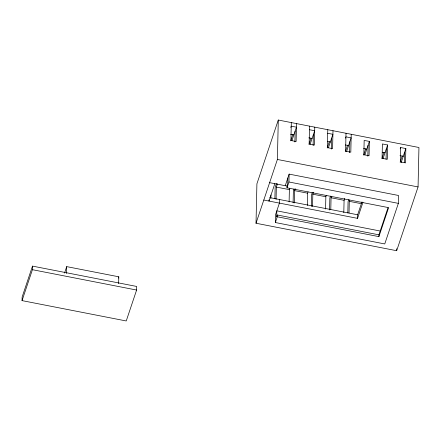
<?xml version="1.0" encoding="UTF-8"?>
<svg xmlns="http://www.w3.org/2000/svg" width="441" height="441" viewBox="0 0 441 441"><rect width="100%" height="100%" fill="white"/><g stroke="black" fill="none" stroke-linecap="round" stroke-linejoin="round"><path stroke-width="0.66" d="M22.05 300.619L22.133 297.036L32.496 266.11L136.688 286.457L136.611 290.046L126.242 320.965L22.05 300.619L32.419 269.694L32.496 266.11M66.541 273.453L66.701 266.623L118.794 276.799L118.64 283.629M256.017 223.245L256.91 183.814L278.288 120.035L418.95 147.503L418.057 186.934L396.674 250.714L256.017 223.245L277.395 159.466L278.288 120.035M269.027 199.872L268.999 201.068L274.831 183.677M270.868 198.367L270.945 194.95M274.886 198.659L275.145 187.375L276.452 183.462M285.25 185.711L289.136 174.112L398.537 195.479L398.361 203.367L384.756 243.95L275.355 222.534L275.531 214.701L279.418 203.103L279.5 199.519M276.077 199.382L276.358 187.094L277.45 183.825M277.295 216.79L277.334 214.993L378.924 234.833L378.885 236.63L277.295 216.79L275.355 222.534M378.885 236.63L388.604 207.639L287.014 187.8L287.052 186.003L287.703 184.073L287.841 177.977M287.014 187.8L288.96 181.99L289.136 174.112M289.109 201.917L289.384 189.624L289.825 188.318M291.314 122.576L290.906 140.503L296.115 141.517L296.523 123.596M293.105 202.882L293.375 190.936L294.031 188.98M294.897 141.969L295.145 131.043M294.318 202.932L294.594 190.644L295.25 188.682M307.338 205.478L307.62 193.186L308.055 191.885M309.549 126.137L309.141 144.064L314.35 145.078L314.758 127.157M311.34 206.443L311.611 194.498L312.267 192.541M313.132 145.53L313.38 134.604M312.548 206.493L312.829 194.205L313.485 192.248M325.574 209.04L325.849 196.752L326.29 195.446M327.784 129.698L327.376 147.625L332.586 148.639L332.994 130.718M329.576 210.004L329.846 198.059L330.502 196.102M331.367 149.091L331.615 138.165M330.8 209.376L331.059 197.766L331.5 196.46M343.804 212.601L344.085 200.313L344.741 198.356M346.014 133.259L345.606 151.186L350.815 152.2L351.223 134.279M347.822 212.904L348.076 201.614L348.732 199.663M349.597 152.652L349.845 141.726M349.029 212.937L349.294 201.333L349.73 200.027M263.79 200.049L357.563 218.367L357.645 214.778L361.962 201.895M367.833 156.213L368.081 145.287M369.376 141.423L369.051 155.761L363.842 154.747L364.167 140.403L369.376 141.423L364.872 154.863M386.084 159.091L386.316 148.849M387.611 144.984L387.286 159.322L382.077 158.302L382.402 143.964L387.611 144.984L383.108 158.424M396.674 250.714L396.724 248.674M400.637 147.526L400.312 161.864L405.522 162.883L405.847 148.545L400.637 147.526L400.202 148.815M404.314 162.652L404.551 152.41M64.54 273.067L66.701 266.623M118.364 278.089L118.794 276.799M290.801 127.449L291.231 126.165L296.44 127.179L291.936 140.618M290.746 140.839L292.868 134.494M277.334 214.993L276.689 216.928L276.827 210.837L380.346 231.051M308.976 144.4L311.103 138.055M310.172 144.179L314.676 130.74L309.466 129.72M327.211 147.961L329.339 141.616M328.407 147.741L332.911 134.301L327.702 133.281M345.501 138.132L345.931 136.842L351.146 137.862L346.637 151.302M345.446 151.522L347.569 145.177M363.676 155.083L365.804 148.738M357.563 218.367L362.96 202.259M381.912 158.644L384.039 152.299M400.147 162.205L402.269 155.86M401.128 162.619L405.847 148.545M378.924 234.833L387.997 207.777M276.358 187.094L289.384 189.624M290.597 134.273L293.849 134.907M308.827 137.835L312.085 138.468M327.713 141.522L330.32 142.03M345.297 144.957L348.55 145.591M363.527 148.518L366.785 149.152M382.413 152.206L385.021 152.713M399.998 155.64L403.25 156.274M277.395 159.466L418.057 186.934M288.96 181.99L398.361 203.367M269.622 182.657L287.273 186.102M294.594 190.644L307.62 193.186M312.829 194.205L325.849 196.752M331.059 197.766L344.085 200.313M349.294 201.333L361.664 203.748M269.732 197.612L357.645 214.778M32.419 269.694L136.611 290.046"/></g></svg>
